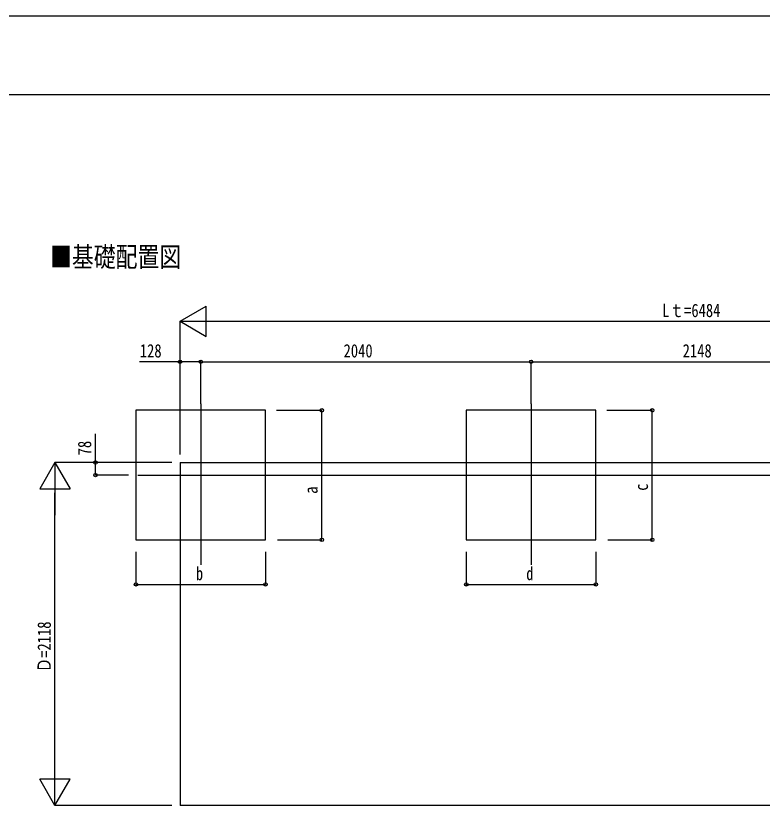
# Model space of a CAD drawing. Units: millimetres, scale not verified. Extents: x -10512 to 10512, y -7425 to 7425.
# Drawn here: x -5515 to -902, y 2473 to 7425 of the extents above; entities that cross this region are included whole.
import ezdxf
from ezdxf.enums import TextEntityAlignment as Align

# ---------------------------------------------------------------- set-up
doc = ezdxf.new("R2010")
doc.units = ezdxf.units.MM
doc.header["$LTSCALE"] = 30
for name, color, linetype in [('0-2_USER1', 3, 'Continuous'), ('0-3_YKK_12', 2, 'Continuous'), ('0-5_YKK_A1', 4, 'Continuous'), ('0-6_YKK_D', 6, 'Continuous'), ('0-7_YKK_ZWAK', 7, 'Continuous')]:
    doc.layers.add(name, color=color, linetype=linetype)
doc.styles.add('ＭＳ ゴシック', font='')
doc.styles.get('ＭＳ ゴシック').set_extended_font_data('MS Gothic')

msp = doc.modelspace()

# ---------------------------------------------------------------- linework, layer by layer
at = {"layer": '0-3_YKK_12'}
for p, q in [((-4374.45, 5030.32), (-4374.45, 4035.15)), ((-2334.45, 5030.32), (-2334.45, 4035.15)), ((-4763.41, 4590.24), (-2160.31, 4590.24)), ((-2615.41, 4590.24), (2135.69, 4590.24))]:
    msp.add_line(p, q, dxfattribs=at)
at = {"layer": '0-5_YKK_A1'}
for p, q in [((-4502.45, 4668.04), (1981.55, 4668.04)), ((-4502.45, 4668.04), (-4502.45, 2549.66)), ((1981.55, 2549.66), (-4502.45, 2549.66))]:
    msp.add_line(p, q, dxfattribs=at)
for points in [[(-4774.45, 4190.24), (-3974.45, 4190.24), (-3974.45, 4990.24), (-4774.45, 4990.24)], [(-2734.45, 4190.24), (-1934.45, 4190.24), (-1934.45, 4990.24), (-2734.45, 4990.24)]]:
    msp.add_lwpolyline(points, close=True, dxfattribs=at)
at = {"layer": '0-6_YKK_D'}
for p, q in [((-4502.45, 5540.24), (-4340.07, 5633.99)), ((-4340.07, 5446.49), (-4340.07, 5633.99)), ((-4502.45, 4718.04), (-4502.45, 5541.24)), ((-4502.45, 5540.24), (-4340.07, 5446.49)), ((-4502.45, 5540.24), (-4177.69, 5540.24)), ((-4314.95, 5540.24), (1794.05, 5540.24)), ((-4502.45, 4718.04), (-4502.45, 5291.24)), ((-4374.45, 5031.32), (-4374.45, 5291.24)), ((-4374.45, 5031.32), (-4374.45, 5291.24)), ((-4374.45, 5290.24), (-2334.45, 5290.24)), ((-2334.45, 5030.32), (-2334.45, 5291.24)), ((-2334.45, 5030.32), (-2334.45, 5291.24)), ((-2334.45, 5290.24), (-186.45, 5290.24)), ((-3907.29, 4990.24), (-3625.34, 4990.24)), ((-3626.34, 4190.24), (-3626.34, 4990.24)), ((-1867.29, 4990.24), (-1585.34, 4990.24)), ((-1586.34, 4190.24), (-1586.34, 4990.24)), ((-5274.45, 4668.04), (-5368.2, 4505.66)), ((-4552.45, 4668.04), (-5275.45, 4668.04)), ((-5274.45, 4668.04), (-5180.7, 4505.66)), ((-5274.45, 4668.04), (-5274.45, 4343.28)), ((-4552.45, 4668.04), (-5025.45, 4668.04)), ((-4820.89, 4590.24), (-5025.45, 4590.24)), ((-5368.2, 4505.66), (-5180.7, 4505.66)), ((-5274.45, 2737.16), (-5274.45, 4480.54)), ((-3899.45, 4190.24), (-3625.34, 4190.24)), ((-1859.45, 4190.24), (-1585.34, 4190.24)), ((-4774.45, 4116.04), (-4774.45, 3914.24)), ((-3974.45, 4116.22), (-3974.45, 3914.24)), ((-2734.45, 4116.04), (-2734.45, 3914.24)), ((-1934.45, 4116.22), (-1934.45, 3914.24)), ((-4774.45, 3915.24), (-3974.45, 3915.24)), ((-2734.45, 3915.24), (-1934.45, 3915.24)), ((-5274.45, 2549.66), (-5274.45, 2874.42)), ((-5274.45, 2549.66), (-5368.2, 2712.04)), ((-5180.7, 2712.04), (-5368.2, 2712.04)), ((-5274.45, 2549.66), (-5180.7, 2712.04)), ((-4552.45, 2549.66), (-5275.45, 2549.66))]:
    msp.add_line(p, q, dxfattribs=at)
for points in [[(-4374.45, 5290.24), (-4502.45, 5290.24), (-4752.28, 5290.24)], [(-5024.45, 4590.24), (-5024.45, 4668.04), (-5024.45, 4845.87)]]:
    msp.add_lwpolyline(points, dxfattribs=at)
for centre in [(-4502.45, 5290.24), (-4374.45, 5290.24), (-4374.45, 5290.24), (-2334.45, 5290.24), (-2334.45, 5290.24), (-3626.34, 4990.24), (-1586.34, 4990.24), (-5024.45, 4668.04), (-5024.45, 4590.24), (-3626.34, 4190.24), (-1586.34, 4190.24), (-4774.45, 3915.24), (-3974.45, 3915.24), (-2734.45, 3915.24), (-1934.45, 3915.24)]:
    msp.add_circle(centre, 10.62, dxfattribs=at)
at = {"layer": '0-7_YKK_ZWAK'}
msp.add_line((9737.55, 6937.5), (-9762.45, 6937.5), dxfattribs=at)
msp.add_lwpolyline([(-10512.5, -7425), (10512.5, -7425), (10512.5, 7425), (-10512.5, 7425)], close=True, dxfattribs=at)

# ---------------------------------------------------------------- texts
at = {"layer": '0-2_USER1', "style": 'ＭＳ ゴシック', "width": 0.8}
msp.add_text('■基礎配置図', height=123.7, dxfattribs=at).set_placement((-5304.89, 5838.89), align=Align.BOTTOM_LEFT)
at = {"layer": '0-6_YKK_D', "style": 'ＭＳ ゴシック', "width": 0.8}
for s, p in [('Lｔ=6484', (-1524.45, 5541.24)), ('128', (-4750.61, 5291.9)), ('2040', (-3492.45, 5291.9)), ('2148', (-1398.45, 5291.9)), ('b', (-4404.45, 3916.57)), ('d', (-2364.45, 3916.57))]:
    msp.add_text(s, height=82.48, dxfattribs=at).set_placement(p, align=Align.BOTTOM_LEFT)
for s, p in [('78', (-5026.11, 4712.2)), ('a', (-3628.01, 4474.72)), ('c', (-1588.01, 4493.27)), ('Ｄ=2118', (-5275.45, 3371.85))]:
    msp.add_text(s, height=82.48, rotation=90, dxfattribs=at).set_placement(p, align=Align.BOTTOM_LEFT)

doc.saveas('drawing.dxf')
